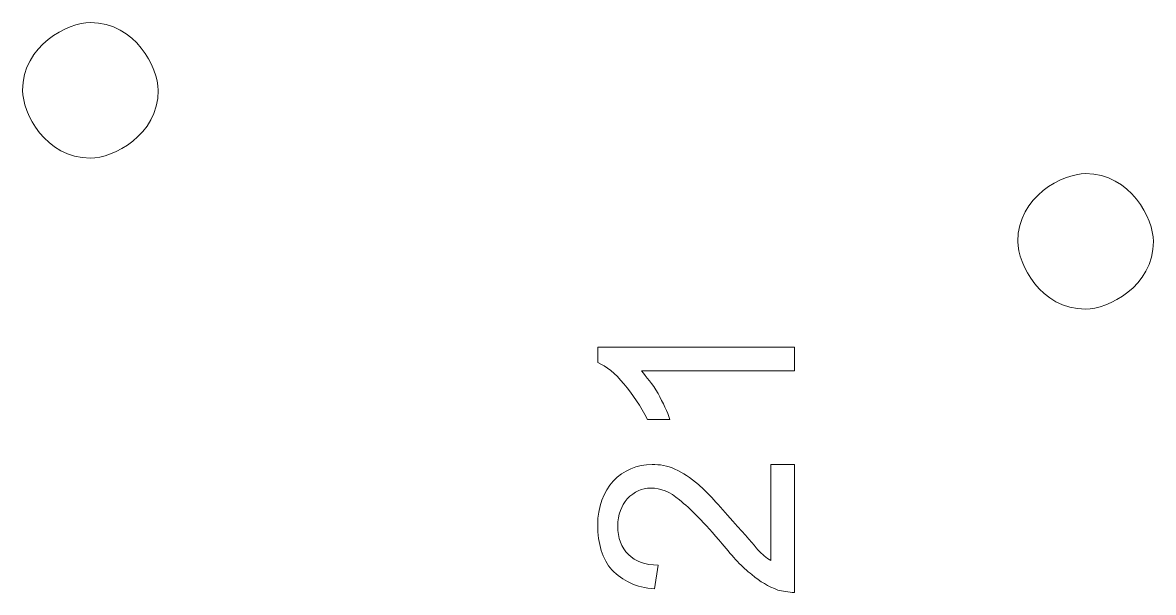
# Model space of a CAD drawing. Header units: centimetres. Extents: x -155 to -3, y 92 to 166.
# Drawn here: x -124.37 to -119.2, y 107.68 to 110.29 of the extents above; entities that cross this region are included whole.
import ezdxf

# ---------------------------------------------------------------- set-up
doc = ezdxf.new("R2010")
doc.units = ezdxf.units.CM
doc.header["$MEASUREMENT"] = 0
doc.layers.add('layer 2', color=7, linetype='Continuous')

msp = doc.modelspace()

# ---------------------------------------------------------------- linework, layer by layer
at = {"layer": 'layer 2', "color": 250, "lineweight": 9}
for points, knots in [([(-124.05991, 110.29203), (-123.85324, 110.29203), (-123.74991, 110.08537), (-123.74991, 109.98203), (-123.74991, 109.77537), (-123.95658, 109.67203), (-124.05991, 109.67203), (-124.26658, 109.67203), (-124.36991, 109.8787), (-124.36991, 109.98203), (-124.36991, 110.1887), (-124.16324, 110.29203), (-124.05991, 110.29203)], [0, 0, 0, 0, 0.25, 0.25, 0.25, 0.5, 0.5, 0.5, 0.75, 0.75, 0.75, 1, 1, 1, 1]), ([(-119.50895, 109.6009), (-119.30229, 109.6009), (-119.19895, 109.39423), (-119.19895, 109.2909), (-119.19895, 109.08423), (-119.40562, 108.9809), (-119.50895, 108.9809), (-119.71562, 108.9809), (-119.81895, 109.18756), (-119.81895, 109.2909), (-119.81895, 109.49756), (-119.61229, 109.6009), (-119.50895, 109.6009)], [0, 0, 0, 0, 0.25, 0.25, 0.25, 0.5, 0.5, 0.5, 0.75, 0.75, 0.75, 1, 1, 1, 1]), ([(-121.74022, 108.73661), (-121.74022, 108.73661), (-121.74022, 108.80709), (-121.74022, 108.80709), (-121.74022, 108.80709), (-120.84022, 108.80709), (-120.84022, 108.80709), (-120.84022, 108.80709), (-120.84022, 108.69866), (-120.84022, 108.69866), (-120.84022, 108.69866), (-121.53962, 108.69866), (-121.53962, 108.69866), (-121.51793, 108.67155), (-121.49082, 108.63902), (-121.46372, 108.59564), (-121.44203, 108.55227), (-121.42034, 108.5089), (-121.4095, 108.47637), (-121.4095, 108.47637), (-121.51251, 108.47637), (-121.51251, 108.47637), (-121.54504, 108.53601), (-121.57757, 108.59022), (-121.62094, 108.63902), (-121.6589, 108.68781), (-121.70227, 108.72034), (-121.74022, 108.73661)], [0, 0, 0, 0, 0.1111111, 0.1111111, 0.1111111, 0.2222222, 0.2222222, 0.2222222, 0.3333333, 0.3333333, 0.3333333, 0.4444444, 0.4444444, 0.4444444, 0.5555556, 0.5555556, 0.5555556, 0.6666667, 0.6666667, 0.6666667, 0.7777778, 0.7777778, 0.7777778, 0.8888889, 0.8888889, 0.8888889, 1, 1, 1, 1]), ([(-120.94866, 107.83119), (-120.94866, 107.83119), (-120.94866, 108.27034), (-120.94866, 108.27034), (-120.94866, 108.27034), (-120.84022, 108.27034), (-120.84022, 108.27034), (-120.84022, 108.27034), (-120.84022, 107.6848), (-120.84022, 107.6848), (-120.86733, 107.6848), (-120.89444, 107.69022), (-120.91613, 107.69564), (-120.9595, 107.71191), (-120.99745, 107.7336), (-121.0354, 107.76613), (-121.07878, 107.79866), (-121.12215, 107.84745), (-121.17094, 107.90709), (-121.25227, 108.00468), (-121.31733, 108.06974), (-121.36613, 108.10769), (-121.4095, 108.14564), (-121.45287, 108.16191), (-121.49625, 108.16191), (-121.53962, 108.16191), (-121.57215, 108.14564), (-121.60468, 108.11311), (-121.63179, 108.08058), (-121.64805, 108.04263), (-121.64805, 107.98842), (-121.64805, 107.9342), (-121.63179, 107.89083), (-121.59926, 107.8583), (-121.56673, 107.82577), (-121.52335, 107.8095), (-121.46372, 107.8095), (-121.46372, 107.8095), (-121.47998, 107.70107), (-121.47998, 107.70107), (-121.56673, 107.70649), (-121.62637, 107.73902), (-121.67516, 107.78781), (-121.71853, 107.83661), (-121.74022, 107.90709), (-121.74022, 107.99384), (-121.74022, 108.07516), (-121.71311, 108.14564), (-121.66974, 108.19444), (-121.62094, 108.24324), (-121.56131, 108.27034), (-121.49082, 108.27034), (-121.45829, 108.27034), (-121.42034, 108.26492), (-121.38781, 108.24866), (-121.34986, 108.23239), (-121.31733, 108.21071), (-121.27938, 108.17818), (-121.236, 108.14022), (-121.18721, 108.08601), (-121.12215, 108.0101), (-121.06251, 107.94504), (-121.02456, 107.90167), (-121.00829, 107.87998), (-120.98661, 107.8583), (-120.97034, 107.84203), (-120.94866, 107.83119)], [0, 0, 0, 0, 0.0454545, 0.0454545, 0.0454545, 0.0909091, 0.0909091, 0.0909091, 0.1363636, 0.1363636, 0.1363636, 0.1818182, 0.1818182, 0.1818182, 0.2272727, 0.2272727, 0.2272727, 0.2727273, 0.2727273, 0.2727273, 0.3181818, 0.3181818, 0.3181818, 0.3636364, 0.3636364, 0.3636364, 0.4090909, 0.4090909, 0.4090909, 0.4545455, 0.4545455, 0.4545455, 0.5, 0.5, 0.5, 0.5454545, 0.5454545, 0.5454545, 0.5909091, 0.5909091, 0.5909091, 0.6363636, 0.6363636, 0.6363636, 0.6818182, 0.6818182, 0.6818182, 0.7272727, 0.7272727, 0.7272727, 0.7727273, 0.7727273, 0.7727273, 0.8181818, 0.8181818, 0.8181818, 0.8636364, 0.8636364, 0.8636364, 0.9090909, 0.9090909, 0.9090909, 0.9545455, 0.9545455, 0.9545455, 1, 1, 1, 1])]:
    msp.add_open_spline(points, degree=3, knots=knots, dxfattribs=at)

doc.saveas('drawing.dxf')
